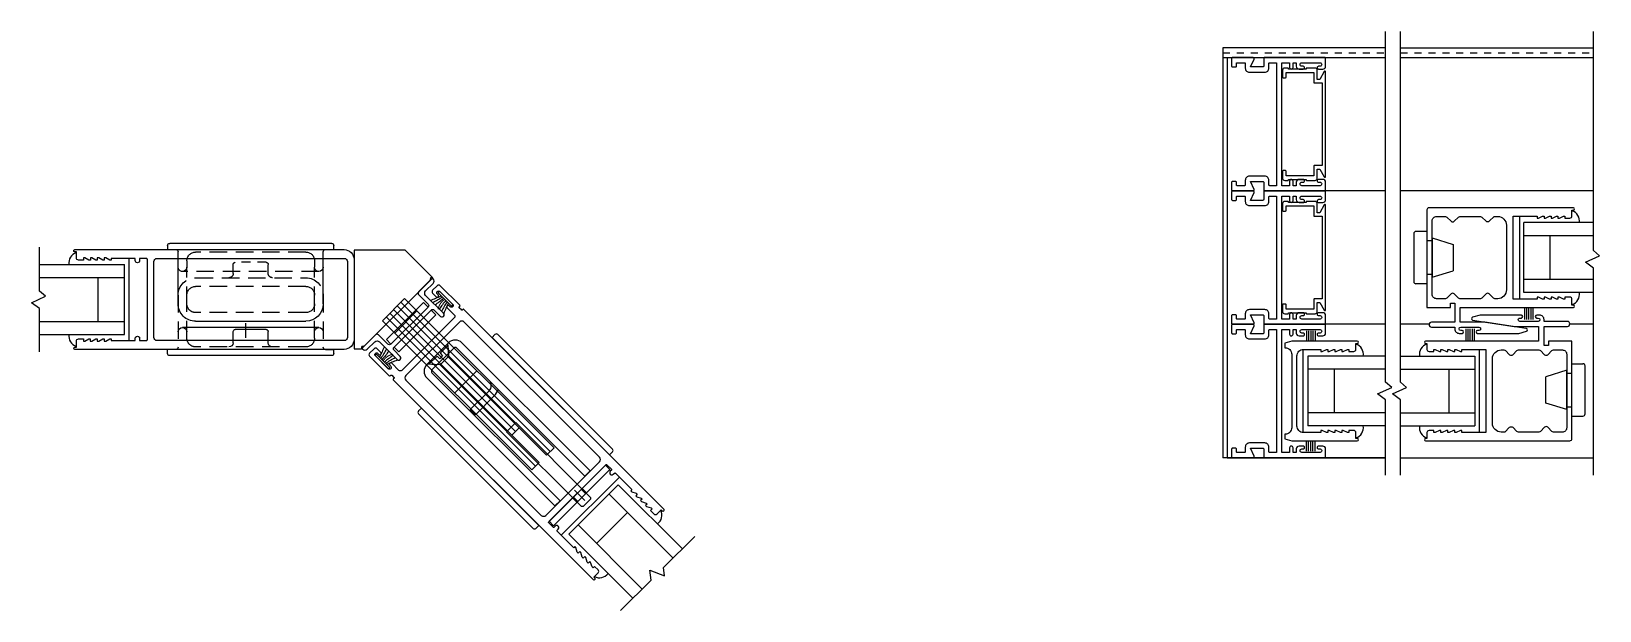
# Model space of a CAD drawing. Extents: x -28 to 139, y -71 to 44.
# Drawn here: x -17.52 to 4.89, y 35.31 to 43.6 of the extents above; entities that cross this region are included whole.
import ezdxf

# ---------------------------------------------------------------- set-up
doc = ezdxf.new("R2010")
doc.units = 0
doc.header["$MEASUREMENT"] = 0
doc.linetypes.add('HIDDEN', pattern=[0.375, 0.25, -0.125])
doc.layers.get('0').update_dxf_attribs({"linetype": 'CONTINUOUS'})
for name, color, linetype in [('DIM', 7, 'CONTINUOUS'), ('FLUSH_PULLS', 5, 'CONTINUOUS'), ('FRAME', 1, 'CONTINUOUS'), ('GLASS-VINYL', 7, 'CONTINUOUS'), ('MISC', 7, 'CONTINUOUS'), ('SASH', 5, 'CONTINUOUS'), ('SEAL', 7, 'CONTINUOUS'), ('SILL-PAN', 7, 'CONTINUOUS'), ('VENT', 5, 'CONTINUOUS')]:
    doc.layers.add(name, color=color, linetype=linetype)
doc.styles.get("Standard").update_dxf_attribs({"font": 'simplex.shx'})

# ---------------------------------------------------------------- blocks, each defined once
blk = doc.blocks.new('A$C1D443341')
for p, q in [((0, 0.719), (0, 0.031)), ((0.188, 0.75), (0.031, 0.75)), ((0.188, 0.75), (0.188, 0)), ((0.264, 0.615), (0.188, 0.615)), ((0.264, 0.656), (0.562, 0.563)), ((0.264, 0.656), (0.264, 0.094)), ((0.562, 0.563), (0.562, 0.187)), ((0.188, 0), (0.031, 0)), ((0.264, 0.135), (0.188, 0.135)), ((0.264, 0.094), (0.562, 0.187))]:
    blk.add_line(p, q)
for centre, start, end in [((0.031, 0.719), 90, 180), ((0.031, 0.031), 180, 270)]:
    blk.add_arc(centre, 0.031, start, end)
blk = doc.blocks.new('3006 STD POST-INTERLOCKER')
for points in [[(-2.074, -0.666), (-2.074, -0.58, -0.414214), (-2.043, -0.55), (-1.974, -0.55), (-1.974, -0.58), (-1.954, -0.58), (-1.894, -0.55), (-1.874, -0.55), (-1.874, -0.58), (-1.854, -0.58), (-1.794, -0.55), (-1.774, -0.55), (-1.774, -0.58), (-1.754, -0.58), (-1.694, -0.55), (-1.674, -0.55), (-1.674, -0.58), (-1.654, -0.58), (-1.594, -0.55), (-1.574, -0.55), (-1.574, -0.58), (-1.231, -0.58), (-1.231, 0.61), (-1.574, 0.61), (-1.574, 0.581), (-1.594, 0.581), (-1.654, 0.61), (-1.674, 0.61), (-1.674, 0.581), (-1.694, 0.581), (-1.754, 0.61), (-1.774, 0.61), (-1.774, 0.581), (-1.794, 0.581), (-1.854, 0.61), (-1.874, 0.61), (-1.874, 0.581), (-1.894, 0.581), (-1.954, 0.61), (-1.974, 0.61), (-1.974, 0.581), (-2.043, 0.581, -0.414214), (-2.074, 0.611), (-2.074, 0.696), (-2.094, 0.696, -0.999996), (-2.094, 0.728), (-0.031, 0.728, -0.414214), (0, 0.697), (0, -0.697), (-0.338, -0.697), (-0.338, -0.635), (-0.4, -0.635), (-0.4, -0.908), (-0.066, -0.908, -1), (-0.066, -0.979), (-0.4, -0.979), (-0.4, -1.006, -0.414214), (-0.462, -1.068), (-0.504, -1.068, -1), (-0.504, -1.028), (-0.484, -1.028, 0.999996), (-0.484, -0.979), (-0.744, -0.979, 1.000003), (-0.744, -1.028), (-0.724, -1.028, -0.999994), (-0.724, -1.068), (-1.312, -1.068), (-1.422, -1.039, -0.811415), (-1.42, -1), (-0.828, -0.908), (-0.478, -0.908), (-0.478, -0.697), (-2.094, -0.697, -0.999996), (-2.094, -0.666), (-2.074, -0.666)], [(-0.891, 0.535), (-0.96, 0.604), (-1.012, 0.604, 0.414214), (-1.137, 0.479), (-1.137, -0.447, 0.414214), (-1.012, -0.572), (-0.973, -0.572, 0.198912), (-0.951, -0.563), (-0.891, -0.504, -0.414214), (-0.847, -0.504), (-0.787, -0.563, 0.198912), (-0.765, -0.572), (-0.473, -0.572, 0.198912), (-0.451, -0.563), (-0.391, -0.504, -0.414214), (-0.347, -0.504), (-0.287, -0.563, 0.198912), (-0.265, -0.572), (-0.138, -0.572, 0.414214), (-0.076, -0.51), (-0.076, 0.542, 0.414214), (-0.138, 0.604), (-0.265, 0.604, 0.198912), (-0.287, 0.594), (-0.347, 0.535, -0.414214), (-0.391, 0.535), (-0.451, 0.594, 0.198912), (-0.473, 0.604), (-0.765, 0.604, 0.198912), (-0.787, 0.594), (-0.847, 0.535)]]:
    blk.add_lwpolyline(points, format="xyb")
blk.add_arc((-0.869, 0.557), 0.031, 225.0005, 315.0002)
blk = doc.blocks.new('3710 Jamb Filler')
blk.add_lwpolyline([(-0.12, 0.774, 0.414214), (-0.15, 0.804), (-0.27, 0.804, 0.414214), (-0.28, 0.794), (-0.28, 0.789), (-0.53, 0.789), (-0.53, 0.794, 0.414214), (-0.54, 0.804), (-0.585, 0.804, 0.414214), (-0.615, 0.774), (-0.615, 0.674, 0.414214), (-0.605, 0.664), (-0.575, 0.664, 0.414214), (-0.565, 0.674), (-0.565, 0.739), (-0.17, 0.739), (-0.17, 0.601, 0.414214), (-0.16, 0.591), (-0.05, 0.591), (-0.05, -0.591), (-0.16, -0.591, 0.414214), (-0.17, -0.601), (-0.17, -0.739), (-0.565, -0.739), (-0.565, -0.674, 0.414214), (-0.575, -0.664), (-0.605, -0.664, 0.414214), (-0.615, -0.674), (-0.615, -0.774, 0.414214), (-0.585, -0.804), (-0.54, -0.804, 0.414214), (-0.53, -0.794), (-0.53, -0.789), (-0.28, -0.789), (-0.28, -0.794, 0.414214), (-0.27, -0.804), (-0.15, -0.804, 0.414214), (-0.12, -0.774), (-0.12, -0.641), (-0.084, -0.641), (-0.019, -0.754, 0.767327), (0, -0.749), (0, 0.749, 0.767327), (-0.019, 0.754), (-0.084, 0.641), (-0.12, 0.641)], format="xyb", close=True)
blk = doc.blocks.new('3048 INT JAMB')
blk.add_lwpolyline([(-0.075, 0.879), (-0.075, -0.879), (-0.175, -0.879, -0.4142136), (-0.185, -0.869), (-0.185, -0.804, 0.4142136), (-0.245, -0.744), (-0.463, -0.744, 0.4142136), (-0.523, -0.804), (-0.523, -0.869, -0.4142136), (-0.533, -0.879), (-0.64, -0.879, -0.4142136), (-0.65, -0.869), (-0.65, -0.829, 0.4142136), (-0.66, -0.819), (-0.708, -0.819, 0.4142136), (-0.718, -0.829), (-0.718, -0.944, 0.4142136), (-0.708, -0.954), (-0.411, -0.954, 0.5466243), (-0.3965, -0.9313), (-0.448, -0.819), (-0.27, -0.819, -0.4142136), (-0.26, -0.829), (-0.26, -0.944, 0.4142136), (-0.25, -0.954), (0.615, -0.954, 0.4142136), (0.625, -0.944), (0.625, -0.829, 0.4142136), (0.585, -0.789), (0.525, -0.789, 0.4142136), (0.505, -0.809), (0.505, -0.809, 0.4142136), (0.525, -0.829), (0.5455, -0.829, -0.4142136), (0.57, -0.8535), (0.57, -0.8545, -0.4142136), (0.5455, -0.879), (0.2845, -0.879, -0.4142136), (0.26, -0.8545), (0.26, -0.8535, -0.4142136), (0.2845, -0.829), (0.305, -0.829, 0.4142136), (0.325, -0.809), (0.325, -0.8085, 0.4142136), (0.3055, -0.789), (0.245, -0.789, 0.4142136), (0.205, -0.829), (0.205, -0.879), (0.16, -0.879), (0.16, -0.814, 0.4142136), (0.135, -0.789), (0.1345, -0.789, 0.4142136), (0.11, -0.8135), (0.11, -0.879), (0, -0.879), (0, 0.879), (0.11, 0.879), (0.11, 0.8135, 0.4142136), (0.1345, 0.789), (0.135, 0.789, 0.4142136), (0.16, 0.814), (0.16, 0.879), (0.205, 0.879), (0.205, 0.829, 0.4142136), (0.245, 0.789), (0.3055, 0.789, 0.4142136), (0.325, 0.8085), (0.325, 0.809, 0.4142136), (0.305, 0.829), (0.2845, 0.829, -0.4142136), (0.26, 0.8535), (0.26, 0.8545, -0.4142136), (0.2845, 0.879), (0.5455, 0.879, -0.4142136), (0.57, 0.8545), (0.57, 0.8535, -0.4142136), (0.5455, 0.829), (0.525, 0.829, 0.4142136), (0.505, 0.809, 0.4142136), (0.525, 0.789), (0.585, 0.789, 0.4142136), (0.625, 0.829), (0.625, 0.944, 0.4142136), (0.615, 0.954), (-0.25, 0.954, 0.4142136), (-0.26, 0.944), (-0.26, 0.829, -0.4142136), (-0.27, 0.819), (-0.448, 0.819), (-0.3965, 0.9313, 0.5466243), (-0.411, 0.954), (-0.708, 0.954, 0.4142136), (-0.718, 0.944), (-0.718, 0.829, 0.4142136), (-0.708, 0.819), (-0.66, 0.819, 0.4142136), (-0.65, 0.829), (-0.65, 0.869, -0.4142136), (-0.64, 0.879), (-0.533, 0.879, -0.4142136), (-0.523, 0.869), (-0.523, 0.804, 0.4142136), (-0.463, 0.744), (-0.245, 0.744, 0.4142136), (-0.185, 0.804), (-0.185, 0.869, -0.4142136), (-0.175, 0.879)], format="xyb", close=True)
blk = doc.blocks.new('*U56')
at = {"layer": 'FRAME'}
for name, p in [('3048 INT JAMB', (0.708, -0.954)), ('3710 Jamb Filler', (1.333, -0.954))]:
    blk.add_blockref(name, p, dxfattribs=at)
blk = doc.blocks.new('*U57')
at = {"layer": 'FRAME'}
blk.add_blockref('3048 INT JAMB', (0.708, -0.954), dxfattribs=at)
blk = doc.blocks.new('3008 FIXED STILE')
blk.add_lwpolyline([(-1.038, 0.713), (-1.002, 0.713), (-0.1, 0.713), (0, 0.686), (0, 0.619), (-0.006, 0.619, 0.414214), (-0.1, 0.525), (-0.1, -0.525, 0.414214), (-0.006, -0.619), (0, -0.619), (0, -0.686), (-0.1, -0.713), (-1.038, -0.713, -0.999996), (-1.038, -0.681), (-1.018, -0.681), (-1.018, -0.596, -0.414214), (-0.987, -0.565), (-0.918, -0.565), (-0.918, -0.595), (-0.898, -0.595), (-0.838, -0.565), (-0.818, -0.565), (-0.818, -0.595), (-0.798, -0.595), (-0.738, -0.565), (-0.718, -0.565), (-0.718, -0.595), (-0.698, -0.595), (-0.638, -0.565), (-0.618, -0.565), (-0.618, -0.595), (-0.598, -0.595), (-0.538, -0.565), (-0.518, -0.565), (-0.518, -0.595), (-0.269, -0.595, 0.414214), (-0.175, -0.501), (-0.175, 0.501, 0.414214), (-0.269, 0.595), (-0.518, 0.595), (-0.518, 0.565), (-0.538, 0.565), (-0.598, 0.595), (-0.618, 0.595), (-0.618, 0.565), (-0.638, 0.565), (-0.698, 0.595), (-0.718, 0.595), (-0.718, 0.565), (-0.738, 0.565), (-0.798, 0.595), (-0.818, 0.595), (-0.818, 0.565), (-0.838, 0.565), (-0.898, 0.595), (-0.918, 0.595), (-0.918, 0.565), (-0.987, 0.565, -0.414214), (-1.018, 0.596), (-1.018, 0.681), (-1.038, 0.681, -0.999996), (-1.038, 0.713)], format="xyb")
blk = doc.blocks.new('*U61')
at = {"layer": 'SILL-PAN', "color": 7}
for p, q in [((0.351, 0.861), (0.351, 0.713)), ((0.382, 0.861), (0.382, 0.713)), ((0.413, 0.861), (0.413, 0.713)), ((0.444, 0.861), (0.444, 0.713)), ((0.475, 0.861), (0.475, 0.713)), ((0.351, -0.861), (0.351, -0.713)), ((0.382, -0.861), (0.382, -0.713)), ((0.413, -0.861), (0.413, -0.713)), ((0.444, -0.861), (0.444, -0.713)), ((0.475, -0.861), (0.475, -0.713))]:
    blk.add_line(p, q, dxfattribs=at)
at = {"layer": 'VENT', "xscale": -1}
blk.add_blockref('3008 FIXED STILE', (0.04, 0), dxfattribs=at)
blk = doc.blocks.new('A$C38BD2A69')
at = {"layer": 'FLUSH_PULLS'}
for p, q in [((0, 0.03), (0, 2.345)), ((0.03, 2.375), (0.09, 2.375)), ((0.09, 2.375), (0.09, 0)), ((0.865, 2.225), (0.12, 2.225)), ((1.115, 1.975), (1.115, 0.4)), ((0.09, 0), (0.03, 0)), ((0.865, 0.15), (0.12, 0.15))]:
    blk.add_line(p, q, dxfattribs=at)
at = {"layer": 'FLUSH_PULLS', "linetype": 'HIDDEN'}
for p, q in [((0.25, 2.1), (0.34, 2.1)), ((0.865, 2.1), (0.34, 2.1)), ((0.403, 0.213), (0.403, 2.163)), ((0.125, 0.4), (0.125, 1.975)), ((0.99, 0.4), (0.99, 1.975)), ((0.25, 0.275), (0.34, 0.275)), ((0.865, 0.275), (0.34, 0.275))]:
    blk.add_line(p, q, dxfattribs=at)
at = {"layer": 'FLUSH_PULLS'}
for centre, radius, start, end in [((0.03, 2.345), 0.03, 90, 180), ((0.12, 2.255), 0.03, 180, 270), ((0.34, 2.163), 0.0625, 0, 90), ((0.34, 2.163), 0.0625, 270, 0), ((0.865, 1.975), 0.25, 0, 90), ((0.34, 0.213), 0.0625, 0, 90), ((0.865, 0.4), 0.25, 270, 0), ((0.03, 0.03), 0.03, 180, 270), ((0.12, 0.12), 0.03, 90, 180), ((0.34, 0.213), 0.0625, 270, 360)]:
    blk.add_arc(centre, radius, start, end, dxfattribs=at)
at = {"layer": 'FLUSH_PULLS', "linetype": 'HIDDEN'}
for centre, start, end in [((0.25, 1.975), 90, 180), ((0.865, 1.975), 0, 90), ((0.25, 0.4), 180, 270), ((0.865, 0.4), 270, 0)]:
    blk.add_arc(centre, 0.125, start, end, dxfattribs=at)
blk = doc.blocks.new('A$C1E0F2519')
at = {"layer": 'FLUSH_PULLS'}
for p, q in [((1.245, 2.255), (1.245, 2.375)), ((1.305, 2.375), (1.245, 2.375)), ((1.335, 0.03), (1.335, 2.345)), ((0.932, 0.213), (0.932, 2.163)), ((1.245, 0.12), (1.245, 0)), ((1.305, 0), (1.245, 0))]:
    blk.add_line(p, q, dxfattribs=at)
at = {"layer": 'FLUSH_PULLS', "linetype": 'HIDDEN'}
for p, q in [((0.47, 2.225), (1.215, 2.225)), ((1.085, 2.1), (0.47, 2.1)), ((0.995, 2.1), (0.995, 2.1)), ((0.22, 1.975), (0.22, 0.4)), ((0.345, 0.4), (0.345, 1.975)), ((1.21, 0.4), (1.21, 1.975)), ((1.085, 0.275), (0.47, 0.275)), ((0.995, 0.275), (0.995, 0.275)), ((0.47, 0.15), (1.215, 0.15))]:
    blk.add_line(p, q, dxfattribs=at)
at = {"layer": 'FLUSH_PULLS', "linetype": 'HIDDEN', "ltscale": 0.5}
for p, q in [((0, 0.968), (0, 1.408)), ((0.16, 1.438), (0.03, 1.438)), ((0.16, 0.938), (0.03, 0.938))]:
    blk.add_line(p, q, dxfattribs=at)
at = {"layer": 'FLUSH_PULLS', "ltscale": 0.5}
for p, q in [((0.96, 0.968), (0.96, 1.408)), ((1.15, 1.438), (0.99, 1.438)), ((1.15, 0.938), (0.99, 0.938))]:
    blk.add_line(p, q, dxfattribs=at)
at = {"layer": 'FLUSH_PULLS'}
for centre, radius, start, end in [((1.215, 2.255), 0.03, 270, 0), ((1.305, 2.345), 0.03, 0, 90), ((0.995, 2.163), 0.0625, 90, 180), ((0.995, 2.163), 0.0625, 180, 270), ((0.995, 0.213), 0.0625, 90, 180), ((0.995, 0.213), 0.0625, 180, 270), ((1.215, 0.12), 0.03, 0, 90), ((1.215, 0.12), 0.03, 0, 90), ((1.305, 0.03), 0.03, 270, 0)]:
    blk.add_arc(centre, radius, start, end, dxfattribs=at)
at = {"layer": 'FLUSH_PULLS', "linetype": 'HIDDEN'}
for centre, radius, start, end in [((0.47, 1.975), 0.25, 90, 180), ((0.47, 1.975), 0.125, 90, 180), ((1.085, 1.975), 0.125, 0, 90), ((0.47, 0.4), 0.25, 180, 270), ((0.47, 0.4), 0.125, 180, 270), ((1.085, 0.4), 0.125, 270, 0)]:
    blk.add_arc(centre, radius, start, end, dxfattribs=at)
at = {"layer": 'FLUSH_PULLS', "linetype": 'HIDDEN', "ltscale": 0.5}
for centre, radius, start, end in [((0.03, 1.408), 0.03, 90, 180), ((0.16, 1.498), 0.06, 270, 0), ((0.03, 0.968), 0.03, 180, 270), ((0.16, 0.878), 0.06, 0, 90)]:
    blk.add_arc(centre, radius, start, end, dxfattribs=at)
at = {"layer": 'FLUSH_PULLS', "ltscale": 0.5}
for centre, radius, start, end in [((0.99, 1.408), 0.03, 90, 180), ((1.15, 1.498), 0.06, 270, 0), ((0.99, 0.968), 0.03, 180, 270), ((1.15, 0.878), 0.06, 0, 90)]:
    blk.add_arc(centre, radius, start, end, dxfattribs=at)
blk = doc.blocks.new('3767 LEADSILE')
for points in [[(3.769, -0.597), (3.749, -0.597), (3.689, -0.565), (3.669, -0.565), (3.669, -0.597), (3.649, -0.597), (3.589, -0.565), (3.569, -0.565), (3.569, -0.597), (3.549, -0.597), (3.489, -0.565), (3.469, -0.565), (3.469, -0.588), (3.126, -0.588), (3.126, -0.556, 1), (3.064, -0.556), (3.064, -0.588), (2.969, -0.588, -0.414214), (2.954, -0.573), (2.954, 0.573, -0.414214), (2.969, 0.588), (3.064, 0.588), (3.064, 0.556, 1), (3.126, 0.556), (3.126, 0.588), (3.469, 0.588), (3.469, 0.565), (3.489, 0.565), (3.549, 0.597), (3.569, 0.597), (3.569, 0.565), (3.589, 0.565), (3.649, 0.597), (3.669, 0.597), (3.669, 0.565), (3.689, 0.565), (3.749, 0.597), (3.769, 0.597), (3.769, 0.565), (3.789, 0.565), (3.849, 0.597), (3.869, 0.597), (3.869, 0.565), (3.938, 0.565, 0.414214), (3.969, 0.596), (3.969, 0.681), (3.989, 0.681, 1), (3.989, 0.713), (0.14, 0.713, 0.414214), (0, 0.573), (0, -0.573, 0.414214), (0.14, -0.713), (3.989, -0.713, 1), (3.989, -0.681), (3.969, -0.681), (3.969, -0.596, 0.414214), (3.938, -0.565), (3.869, -0.565), (3.869, -0.597), (3.849, -0.597), (3.789, -0.565), (3.769, -0.565)], [(2.814, -0.588, 0.414214), (2.86, -0.542), (2.86, 0.542, 0.414214), (2.814, 0.588), (0.14, 0.588, 0.414214), (0.094, 0.542), (0.094, -0.542, 0.414214), (0.14, -0.588)]]:
    blk.add_lwpolyline(points, format="xyb", close=True)
blk = doc.blocks.new('ARCHETYPE DUMMY PULL ASSY')
at = {"layer": 'FLUSH_PULLS'}
blk.add_line((0.338, 1.55), (0.547, 1.55), dxfattribs=at)
at = {"layer": 'FLUSH_PULLS', "rotation": 90}
blk.add_blockref('3767 LEADSILE', (0, 0), dxfattribs=at)
at = {"layer": 'FLUSH_PULLS'}
for name, p in [('A$C38BD2A69', (-0.803, 0.289)), ('A$C1E0F2519', (-0.532, 0.289))]:
    blk.add_blockref(name, p, dxfattribs=at)
blk = doc.blocks.new('*U76')
at = {"rotation": 90}
blk.add_blockref('ARCHETYPE DUMMY PULL ASSY', (-0.2545, 0), dxfattribs=at)
blk = doc.blocks.new('Yoke Strike Plate')
for points in [[(-0.094, -0.375), (-0.094, 0.375), (0, 0.375), (0, -0.375)], [(0.062, -0.375), (0.062, 0.375), (0.156, 0.375), (0.156, -0.375)]]:
    blk.add_lwpolyline(points, close=True)
blk = doc.blocks.new('*U82')
for centre, radius, start, end in [((-0.303, 1.135), 1.112, 287.4409, 295.9325), ((-0.19, 1.188), 1.16, 280.9256, 288.7507), ((-0.031, 1.124), 1.102, 273.1709, 281.1969), ((-0.031, -1.124), 1.102, 78.8031, 86.8291), ((-0.19, -1.188), 1.16, 71.2493, 79.0744), ((-0.303, -1.135), 1.112, 64.0675, 72.5591)]:
    blk.add_arc(centre, radius, start, end)
at = {"layer": 'SEAL'}
blk.add_lwpolyline([(0, -0.135), (0, 0.135), (0.03, 0.135), (0.03, -0.135)], close=True, dxfattribs=at)
at = {"layer": 'SEAL', "const_width": 0.015}
blk.add_lwpolyline([(0.03, 0, 0.219791), (0.196, 0.034)], format="xyb", dxfattribs=at)
at = {"flags": 9}
for tag, p in [('MANUFACTURER_PART_#', (0, -0.199)), ('FLEETWOOD_PART_#', (-0.001, -0.249))]:
    blk.add_attdef(tag, p, '', height=0.0312, dxfattribs=at)
blk = doc.blocks.new('Archetype_Latch_for_3707')
for p, q in [((-2.954, 0.713), (-2.954, 0.773)), ((-0.579, 0.713), (-2.954, 0.713)), ((-2.924, 0.803), (-0.609, 0.803)), ((-0.579, 0.773), (-0.579, 0.713)), ((-3.106, -0.568), (-3.106, 0.568)), ((-3.106, 0.568), (-3.016, 0.568)), ((-3.016, 0.568), (-3.016, -0.568)), ((-2.918, 0.25), (-2.918, 0.355)), ((-2.918, 0.355), (-0.328, 0.355)), ((-0.328, 0.25), (-2.918, 0.25)), ((0.7, 0.225), (-2.32, 0.225)), ((-2.32, 0.225), (-2.32, 0.075)), ((-1.193, 0.235), (-1.088, 0.235)), ((-1.193, -0.145), (-1.193, 0.235)), ((-1.088, -0.145), (-1.088, 0.235)), ((-0.762, -0.225), (-0.762, 0.225)), ((0.45, -0.225), (0.45, 0.225)), ((0.7, 0.225), (0.7, -0.225)), ((-3.211, 0.075), (-3.193, 0.093)), ((-3.211, -0.075), (-3.211, 0.075)), ((-3.193, 0.093), (-1.68, 0.093)), ((0.7, 0.15), (-2.32, 0.15)), ((0.7, 0.075), (-2.32, 0.075)), ((-1.768, -0.075), (-1.768, 0.075)), ((0.7, 0), (-1.768, 0)), ((-1.68, 0.093), (-1.68, -0.093)), ((-0.332, 0.089), (-1.68, 0.089)), ((-0.332, 0.089), (-0.211, 0.193)), ((-0.332, 0.089), (-0.332, -0.089)), ((-0.298, -0.22), (-0.298, 0.22)), ((-0.264, 0.03), (-0.264, -0.03)), ((-0.211, 0.03), (-0.264, 0.03)), ((-0.211, 0.193), (-0.211, 0.03)), ((-0.193, 0.22), (-0.193, -0.22)), ((-3.193, -0.093), (-3.211, -0.075)), ((-1.68, -0.093), (-3.193, -0.093)), ((0.7, -0.075), (-2.32, -0.075)), ((-2.32, -0.075), (-2.32, -0.225)), ((0.7, -0.15), (-2.32, -0.15)), ((-0.332, -0.089), (-1.68, -0.089)), ((-0.332, -0.089), (-0.211, -0.192)), ((-0.211, -0.03), (-0.264, -0.03)), ((-0.211, -0.192), (-0.211, -0.03)), ((-2.918, -0.355), (-2.918, -0.25)), ((-2.918, -0.25), (-0.328, -0.25)), ((-0.328, -0.355), (-2.918, -0.355)), ((0.7, -0.225), (-2.32, -0.225)), ((-0.328, -0.355), (-0.983, -0.355)), ((-3.016, -0.568), (-3.106, -0.568)), ((-0.579, -0.713), (-2.954, -0.713)), ((-2.954, -0.713), (-2.954, -0.773)), ((-2.924, -0.803), (-0.609, -0.803)), ((-0.579, -0.773), (-0.579, -0.713))]:
    blk.add_line(p, q)
at = {"ltscale": 0.5}
for p, q in [((-3.016, 0.095), (-3.106, 0.095)), ((-3.106, 0.095), (-3.091, 0.08)), ((-3.031, 0.08), (-3.091, 0.08)), ((-3.016, 0.095), (-3.031, 0.08)), ((-0.193, 0.205), (-0.286, 0.125)), ((-3.091, -0.08), (-3.106, -0.095)), ((-3.016, -0.095), (-3.106, -0.095)), ((-3.091, -0.08), (-3.031, -0.08)), ((-3.031, -0.08), (-3.016, -0.095)), ((-0.286, -0.125), (-0.193, -0.205))]:
    blk.add_line(p, q, dxfattribs=at)
at = {"ltscale": 0.3}
blk.add_line((-2.956, 0), (-3.166, 0), dxfattribs=at)
for centre, radius, start, end in [((-2.924, 0.773), 0.03, 90, 180), ((-0.609, 0.773), 0.03, 0, 90), ((-0.328, 0.22), 0.135, 0, 90), ((-0.328, 0.22), 0.03, 360, 90), ((-0.983, -0.145), 0.21, 180, 210), ((-0.983, -0.145), 0.105, 180, 270), ((-0.328, -0.22), 0.03, 270, 360), ((-0.328, -0.22), 0.135, 270, 0), ((-2.924, -0.773), 0.03, 180, 270), ((-0.609, -0.773), 0.03, 270, 360)]:
    blk.add_arc(centre, radius, start, end)
blk = doc.blocks.new('3707_Lock_Stile_Archetype_Female_Yoke_wLatch')
for points in [[(-4.031, 0.681), (-4.031, 0.596, 0.414214), (-4, 0.565), (-3.931, 0.565), (-3.931, 0.597), (-3.911, 0.597), (-3.851, 0.565), (-3.831, 0.565), (-3.831, 0.597), (-3.811, 0.597), (-3.751, 0.565), (-3.731, 0.565), (-3.731, 0.597), (-3.711, 0.597), (-3.651, 0.565), (-3.631, 0.565), (-3.631, 0.597), (-3.611, 0.597), (-3.551, 0.565), (-3.531, 0.565), (-3.531, 0.588), (-3.198, 0.588, -0.414214), (-3.188, 0.578), (-3.188, 0.556, 1), (-3.126, 0.556), (-3.126, 0.578, -0.414214), (-3.116, 0.588), (-3.026, 0.588, -0.414214), (-3.016, 0.578), (-3.016, -0.578, -0.414214), (-3.026, -0.588), (-3.116, -0.588, -0.414214), (-3.126, -0.578), (-3.126, -0.556, 1), (-3.188, -0.556), (-3.188, -0.578, -0.414214), (-3.198, -0.588), (-3.531, -0.588), (-3.531, -0.565), (-3.551, -0.565), (-3.611, -0.597), (-3.631, -0.597), (-3.631, -0.565), (-3.651, -0.565), (-3.711, -0.597), (-3.731, -0.597), (-3.731, -0.565), (-3.751, -0.565), (-3.811, -0.597), (-3.831, -0.597), (-3.831, -0.565), (-3.851, -0.565), (-3.911, -0.597), (-3.931, -0.597), (-3.931, -0.565), (-4, -0.565, 0.414214), (-4.031, -0.596), (-4.031, -0.681), (-4.051, -0.681, 1), (-4.051, -0.713), (-0.01, -0.713, 0.414214), (0, -0.703), (0, -0.692, -0.414214), (0.01, -0.682), (0.053, -0.682, -0.414214), (0.062, -0.692), (0.062, -0.703, 0.414214), (0.073, -0.713), (0.469, -0.713, 0.414214), (0.5, -0.682), (0.5, -0.592, 0.414214), (0.469, -0.561), (0.395, -0.561, 1.000009), (0.395, -0.601), (0.415, -0.601, -1), (0.415, -0.651), (0.155, -0.651, -1), (0.155, -0.601), (0.175, -0.601, 1.000009), (0.175, -0.561), (0.031, -0.561, -0.414214), (0, -0.53), (0, 0.53, -0.414214), (0.031, 0.561), (0.175, 0.561, 1.000009), (0.175, 0.601), (0.155, 0.601, -1), (0.155, 0.651), (0.415, 0.651, -1), (0.415, 0.601), (0.395, 0.601, 1.000009), (0.395, 0.561), (0.469, 0.561, 0.414214), (0.5, 0.592), (0.5, 0.682, 0.414214), (0.469, 0.713), (0.073, 0.713, 0.414214), (0.062, 0.703), (0.062, 0.692, -0.414214), (0.053, 0.682), (0.01, 0.682, -0.414214), (0, 0.692), (0, 0.703, 0.414214), (-0.01, 0.713), (-4.051, 0.713, 1), (-4.051, 0.681)], [(-2.922, 0.542), (-2.922, -0.542, 0.414214), (-2.876, -0.588), (-0.14, -0.588, 0.414214), (-0.094, -0.542), (-0.094, 0.542, 0.414214), (-0.14, 0.588), (-2.876, 0.588, 0.414214)]]:
    blk.add_lwpolyline(points, format="xyb", close=True)
blk.add_blockref('Archetype_Latch_for_3707', (0, 0))
at = {"layer": 'SEAL', "xscale": -1, "rotation": 90}
blk.add_blockref('*U82', (0.285, 0.651), dxfattribs=at)
at = {"layer": 'SEAL', "rotation": 90.00000000000001}
blk.add_blockref('*U82', (0.285, -0.651), dxfattribs=at)

msp = doc.modelspace()

# ---------------------------------------------------------------- linework, layer by layer
for p, q in [((1.83334, 41.31379), (0.9778, 41.31379)), ((4.80502, 41.31379), (2.04635, 41.31379)), ((1.83334, 39.40578), (0.9778, 39.40578)), ((2.44859, 39.40578), (2.04635, 39.40578)), ((4.80502, 39.40578), (4.46816, 39.40578))]:
    msp.add_line(p, q)
at = {"color": 7}
for points in [[(1.83334, 37.24569), (1.83334, 38.32678), (1.7191, 38.41105), (1.92298, 38.50251), (1.83334, 38.57678), (1.83334, 43.59677)], [(2.04635, 37.24569), (2.04635, 38.32678), (1.93211, 38.41105), (2.13599, 38.50251), (2.04635, 38.57678), (2.04635, 43.59677)], [(4.80502, 37.24569), (4.80502, 40.20968), (4.69078, 40.29394), (4.89466, 40.3854), (4.80502, 40.45968), (4.80502, 43.59677)]]:
    msp.add_lwpolyline(points, dxfattribs=at)
at = {"layer": 'DIM'}
msp.add_lwpolyline([(-11.78441, 40.07202), (-12.17795, 40.46555), (-12.90941, 40.46555), (-12.90941, 39.05555), (-12.80088, 39.05555)], close=True, dxfattribs=at)
at = {"layer": 'GLASS-VINYL'}
for p, q in [((3.74702, 40.95478), (3.74702, 39.76478)), ((3.81202, 39.85978), (3.81202, 40.85978)), ((4.80502, 40.85978), (3.81202, 40.85978)), ((4.80502, 40.67228), (3.81202, 40.67228)), ((4.18702, 40.04728), (4.18702, 40.67228)), ((4.80502, 40.04728), (3.81202, 40.04728)), ((4.80502, 39.85978), (3.81202, 39.85978)), ((0.6582, 37.85678), (0.6582, 39.04678)), ((3.17802, 37.85678), (3.17802, 39.04678)), ((1.83334, 38.95178), (0.7232, 38.95178)), ((0.7232, 38.95178), (0.7232, 37.95178)), ((2.04635, 38.95178), (3.11302, 38.95178)), ((3.11302, 38.95178), (3.11302, 37.95178)), ((1.83334, 38.76428), (0.7232, 38.76428)), ((1.0982, 38.76428), (1.0982, 38.13928)), ((2.04635, 38.76428), (3.11302, 38.76428)), ((2.73802, 38.76428), (2.73802, 38.13928)), ((1.83334, 38.13928), (0.7232, 38.13928)), ((2.04635, 38.13928), (3.11302, 38.13928)), ((1.83334, 37.95178), (0.7232, 37.95178)), ((2.04635, 37.95178), (3.11302, 37.95178))]:
    msp.add_line(p, q, dxfattribs=at)
at = {"layer": 'GLASS-VINYL', "color": 7}
for p, q in [((-16.12591, 40.35557), (-16.12591, 39.16557)), ((-17.40703, 40.26057), (-16.19091, 40.26057)), ((-16.19091, 39.26057), (-16.19091, 40.26057)), ((-17.40703, 40.07307), (-16.19091, 40.07307)), ((-16.56591, 39.44807), (-16.56591, 40.07307)), ((-17.40703, 39.44807), (-16.19091, 39.44807)), ((-17.40703, 39.26057), (-16.19091, 39.26057)), ((-9.11632, 37.21902), (-9.94788, 36.38746)), ((-9.83969, 36.40372), (-9.13259, 37.11083)), ((-8.21488, 36.19313), (-9.13259, 37.11083)), ((-8.34746, 36.06054), (-9.26517, 36.97825)), ((-9.44194, 36.27114), (-9, 36.71308)), ((-8.92199, 35.48602), (-9.83969, 36.40372)), ((-8.78941, 35.6186), (-9.70711, 36.53631))]:
    msp.add_line(p, q, dxfattribs=at)
at = {"layer": 'GLASS-VINYL'}
for points in [[(-17.40703, 39.01057), (-17.40703, 39.63057), (-17.52126, 39.71484), (-17.31738, 39.8063), (-17.40703, 39.88057), (-17.40703, 40.51057)], [(-9.09877, 35.30924), (-8.66035, 35.74765), (-8.68155, 35.88801), (-8.47271, 35.80852), (-8.48358, 35.92443), (-8.0381, 36.3699)]]:
    msp.add_lwpolyline(points, dxfattribs=at)
for centre, start, end in [((4.45395, 40.88431), 350.75972, 72.645769), ((4.45395, 39.83525), 287.354231, 9.24028), ((1.36513, 38.97631), 350.75972, 72.645769), ((2.47108, 38.97631), 107.354231, 189.24028), ((1.36513, 37.92725), 287.354231, 9.24028), ((2.47108, 37.92725), 170.75972, 252.645769)]:
    msp.add_arc(centre, 0.15276, start, end, dxfattribs=at)
at = {"layer": 'GLASS-VINYL', "color": 7}
for centre, start, end in [((-16.83285, 40.2851), 107.354231, 189.24028), ((-16.83285, 39.23604), 170.75972, 252.645769), ((-8.66132, 36.67426), 305.75972, 27.645769), ((-9.40312, 35.93246), 242.354231, 324.24028)]:
    msp.add_arc(centre, 0.15276, start, end, dxfattribs=at)
at = {"layer": 'SEAL'}
for p, q in [((3.82396, 39.4726), (3.82396, 39.64678)), ((3.85396, 39.4726), (3.85396, 39.64678)), ((3.88396, 39.4726), (3.88396, 39.64678)), ((3.91396, 39.4726), (3.91396, 39.64678)), ((3.94396, 39.4726), (3.94396, 39.64678)), ((2.98107, 39.33897), (2.98107, 39.16478)), ((3.01107, 39.33897), (3.01107, 39.16478)), ((3.04107, 39.33897), (3.04107, 39.16478)), ((3.07107, 39.33897), (3.07107, 39.16478)), ((3.10107, 39.33897), (3.10107, 39.16478))]:
    msp.add_line(p, q, dxfattribs=at)
at = {"layer": 'SILL-PAN'}
for p, q in [((-0.4902, 43.36078), (-0.4902, 37.49778)), ((1.83334, 43.36078), (-0.4902, 43.36078)), ((2.04635, 43.36078), (4.80502, 43.36078)), ((-0.4902, 43.22178), (1.83334, 43.22178)), ((-0.4282, 43.22178), (-0.4282, 37.49778)), ((2.04635, 43.22178), (4.80502, 43.22178)), ((1.83334, 37.49779), (-0.4902, 37.49779)), ((1.83334, 37.49778), (-0.4902, 37.49778)), ((-0.4282, 37.49778), (1.83334, 37.49778)), ((2.04635, 37.49779), (4.80502, 37.49779)), ((2.04635, 37.49778), (4.80502, 37.49778))]:
    msp.add_line(p, q, dxfattribs=at)
at = {"layer": 'SILL-PAN', "linetype": 'HIDDEN', "ltscale": 0.25}
for p, q in [((-0.4902, 43.29128), (1.83334, 43.29128)), ((2.04635, 43.29128), (4.80502, 43.29128))]:
    msp.add_line(p, q, dxfattribs=at)
at = {"layer": 'VENT'}
msp.add_lwpolyline([(-11.63009, 39.56308), (-11.88535, 39.81834, -0.41421356), (-11.88535, 39.8834), (-11.77716, 39.99158, 0.41421356), (-11.77716, 40.05664), (-11.79201, 40.07149, 0.65093753), (-11.8176, 40.0616, -0.18645156), (-11.83569, 40.02074), (-11.98364, 39.87279, 0.41421356), (-11.98364, 39.82895), (-11.8507, 39.69601, -0.41421356), (-11.8507, 39.65217), (-12.38103, 39.12184, -0.41421356), (-12.42487, 39.12184), (-12.55781, 39.25478, 0.41421356), (-12.60165, 39.25478), (-12.7496, 39.10683, -0.18645156), (-12.79046, 39.08874, 0.65093753), (-12.80035, 39.06315), (-12.7855, 39.0483, 0.41421356), (-12.72045, 39.0483), (-12.61226, 39.15649, -0.41421356), (-12.5472, 39.15649), (-12.29194, 38.90123, 1.00000653), (-12.2481, 38.94507), (-12.33719, 39.03416, -0.41421356), (-12.33719, 39.078), (-11.80686, 39.60833, -0.41421356), (-11.76302, 39.60833), (-11.67393, 39.51924, 1.00000653)], format="xyb", close=True, dxfattribs=at)

# ---------------------------------------------------------------- block references
at = {"layer": 'DIM', "rotation": 135}
msp.add_blockref('Yoke Strike Plate', (-12.07203, 39.34317), dxfattribs=at)
at = {"layer": 'FRAME'}
for name, p in [('*U56', (-0.3552, 43.22178)), ('3710 Jamb Filler', (0.9778, 42.26778)), ('*U56', (-0.3552, 41.31378)), ('*U57', (-0.3552, 39.40578))]:
    msp.add_blockref(name, p, dxfattribs=at)
at = {"layer": 'MISC'}
msp.add_blockref('A$C1D443341', (2.23752, 39.98478), dxfattribs=at)
at = {"layer": 'MISC', "rotation": 180}
msp.add_blockref('A$C1D443341', (4.68752, 38.84228), dxfattribs=at)
at = {"layer": 'SASH', "xscale": -1}
msp.add_blockref('3006 STD POST-INTERLOCKER', (2.42552, 40.34428), dxfattribs=at)
at = {"layer": 'SASH', "xscale": -1, "rotation": 180}
msp.add_blockref('3006 STD POST-INTERLOCKER', (4.49952, 38.46728), dxfattribs=at)
at = {"layer": 'VENT', "xscale": -1, "rotation": 179.9996650806048}
msp.add_blockref('*U76', (-12.65491, 39.76055), dxfattribs=at)
at = {"layer": 'VENT', "rotation": 135}
msp.add_blockref('3707_Lock_Stile_Archetype_Female_Yoke_wLatch', (-11.85053, 39.12166), dxfattribs=at)
at = {"layer": 'VENT'}
msp.add_blockref('*U61', (0.3528, 38.45178), dxfattribs=at)

doc.saveas('drawing.dxf')
